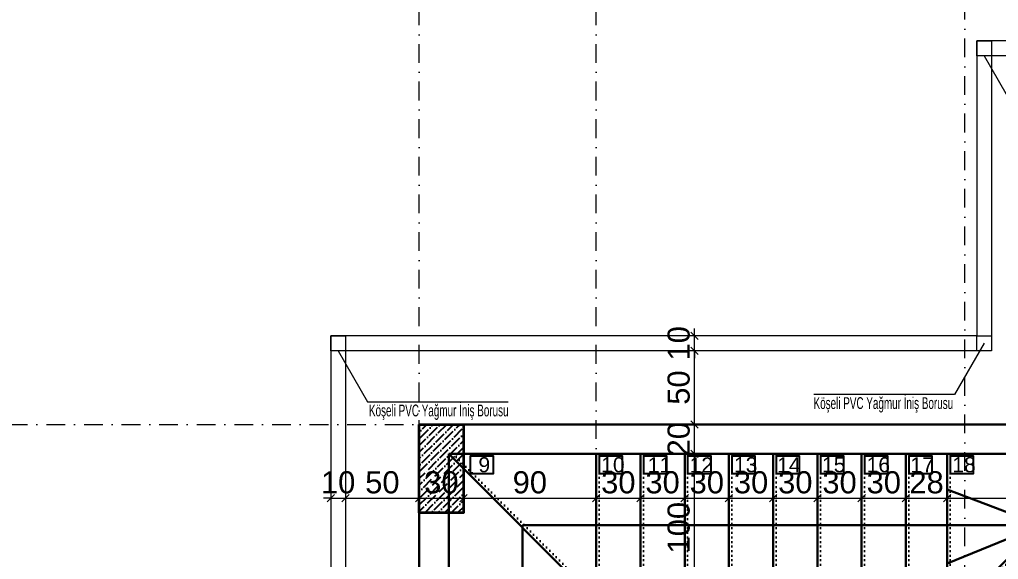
# Model space of a CAD drawing. Header units: millimetres. Extents: x 708 to 46452, y -4963 to 3960.
# Drawn here: x 17216 to 17880, y 3127 to 3493 of the extents above; entities that cross this region are included whole.
import ezdxf

# ---------------------------------------------------------------- set-up
doc = ezdxf.new("R2010")
doc.units = ezdxf.units.MM
for name, pattern in [('ACAD_ISO07W100', [3, 0, -3]), ('DASHDOT', [25.4, 12.7, -6.35, 0, -6.35]), ('DUZ', [0])]:
    doc.linetypes.add(name, pattern=pattern)
for name, color, linetype, lineweight in [('00_DUVAR', 22, 'Continuous', 30), ('00_IC_OLCU', 139, 'Continuous', 20), ('00_KOLON', 2, 'Continuous', 35), ('20', 1, 'Continuous', 0), ('aks ve noktalılar', 129, 'DASHDOT', 13), ('merdiven', 255, 'Continuous', 30), ('TEFRİŞ', 8, 'Continuous', 9), ('ölçü yatay', 150, 'DUZ', 18)]:
    doc.layers.add(name, color=color, linetype=linetype, lineweight=lineweight)
doc.layers.add('DUVARTARAMA', color=7, linetype='Continuous')
doc.layers.add('PENCERE', color=3, linetype='Continuous')
doc.styles.add('mimari altlik$0$194_PTB_WET_B1$0$Standard', font='arial.ttf')
doc.styles.add('S1', font='arial.ttf', dxfattribs={"width": 0.65, "height": 11})
doc.styles.get("Standard").update_dxf_attribs({"font": 'arial.ttf'})
doc.dimstyles.new('ALP_OLCU', dxfattribs={"dimscale": 0, "dimtxt": 15, "dimasz": 5, "dimexe": 0.18, "dimexo": 0.06, "dimgap": 3, "dimtad": 1, "dimdec": 0, "dimrnd": 0.1, "dimzin": 9, "dimdsep": 46, "dimtxsty": 'Standard', "dimblk": 'OBLIQUE', "dimcen": 0, "dimse1": 1, "dimse2": 1, "dimclrd": 256, "dimclre": 256, "dimclrt": 53, "dimadec": 0, "dimazin": 0, "dimtfac": 1, "dimtdec": 0, "dimtix": 1, "dimtmove": 1, "dimatfit": 3, "dimldrblk": 'ARCHTICK', "dimfxl": 0.18, "dimtolj": 1, "dimlwd": -1, "dimarcsym": 0})

# ---------------------------------------------------------------- blocks, each defined once
blk = doc.blocks.new('KOLON')
at = {"layer": 'DUVARTARAMA'}
h = blk.add_hatch(dxfattribs=at)
h.set_pattern_fill('ANSI36', color=8)
h.paths.add_polyline_path([(549.39, 3102.43), (579.39, 3102.43), (579.39, 3042.43), (549.39, 3042.43)])
at = {"layer": '00_KOLON'}
blk.add_lwpolyline([(549.39, 3102.43), (579.39, 3102.43), (579.39, 3042.43), (549.39, 3042.43), (549.39, 3102.43)], dxfattribs=at)
blk = doc.blocks.new('TRHHT')
for points in [[(5310.02, -1796.23), (5325.88, -1796.23), (5325.88, -1784.38), (5310.02, -1784.38)], [(5397.49, -1796.23), (5413.35, -1796.23), (5413.35, -1784.38), (5397.49, -1784.38)], [(5427.49, -1796.23), (5443.35, -1796.23), (5443.35, -1784.38), (5427.49, -1784.38)], [(5457.49, -1796.23), (5473.35, -1796.23), (5473.35, -1784.38), (5457.49, -1784.38)], [(5487.49, -1796.23), (5503.35, -1796.23), (5503.35, -1784.38), (5487.49, -1784.38)], [(5517.49, -1796.23), (5533.35, -1796.23), (5533.35, -1784.38), (5517.49, -1784.38)], [(5547.49, -1796.23), (5563.35, -1796.23), (5563.35, -1784.38), (5547.49, -1784.38)], [(5577.49, -1796.23), (5593.35, -1796.23), (5593.35, -1784.38), (5577.49, -1784.38)], [(5607.49, -1796.23), (5623.35, -1796.23), (5623.35, -1784.38), (5607.49, -1784.38)], [(5635.49, -1796.23), (5651.35, -1796.23), (5651.35, -1784.38), (5635.49, -1784.38)], [(5729.24, -1814.72), (5745.1, -1814.72), (5745.1, -1802.88), (5729.24, -1802.88)], [(5297.76, -1895.35), (5313.62, -1895.35), (5313.62, -1883.51), (5297.76, -1883.51)], [(5297.76, -1925.35), (5313.62, -1925.35), (5313.62, -1913.51), (5297.76, -1913.51)], [(5297.76, -1955.35), (5313.62, -1955.35), (5313.62, -1943.51), (5297.76, -1943.51)], [(5297.76, -1985.35), (5313.62, -1985.35), (5313.62, -1973.51), (5297.76, -1973.51)], [(5297.76, -2015.35), (5313.62, -2015.35), (5313.62, -2003.51), (5297.76, -2003.51)], [(5297.76, -2045.35), (5313.62, -2045.35), (5313.62, -2033.51), (5297.76, -2033.51)], [(5297.76, -2075.35), (5313.62, -2075.35), (5313.62, -2063.51), (5297.76, -2063.51)], [(5297.76, -2105.35), (5313.62, -2105.35), (5313.62, -2093.51), (5297.76, -2093.51)]]:
    blk.add_lwpolyline(points, close=True)
at = {"layer": 'merdiven'}
for p, q in [((5697.17, -1831.28), (5345.49, -1831.28)), ((5345.49, -1831.28), (5345.49, -2107.96)), ((5295.49, -1897.96), (5395.49, -1897.96)), ((5295.49, -1927.96), (5395.49, -1927.96)), ((5295.49, -1957.96), (5395.49, -1957.96)), ((5295.49, -1987.96), (5395.49, -1987.96)), ((5295.49, -2017.96), (5395.49, -2017.96)), ((5295.49, -2047.96), (5395.49, -2047.96)), ((5295.49, -2077.96), (5395.49, -2077.96)), ((5295.49, -2107.96), (5395.49, -2107.96))]:
    blk.add_line(p, q, dxfattribs=at)
at = {"layer": 'merdiven', "linetype": 'ACAD_ISO07W100'}
for p, q in [((5295.49, -1895.96), (5395.49, -1895.96)), ((5295.49, -1925.96), (5395.49, -1925.96)), ((5295.49, -1955.96), (5395.49, -1955.96)), ((5295.49, -1985.96), (5395.49, -1985.96)), ((5295.49, -2015.96), (5395.49, -2015.96)), ((5295.49, -2045.96), (5395.49, -2045.96)), ((5295.49, -2075.96), (5395.49, -2075.96)), ((5295.49, -2105.96), (5395.49, -2105.96))]:
    blk.add_line(p, q, dxfattribs=at)
at = {"layer": 'merdiven'}
for points in [[(5395.49, -1882.96), (5295.49, -1782.96)], [(5395.49, -1882.96), (5395.49, -1782.96)], [(5425.49, -1882.96), (5425.49, -1782.96)], [(5455.49, -1882.96), (5455.49, -1782.96)], [(5485.49, -1882.96), (5485.49, -1782.96)], [(5515.49, -1882.96), (5515.49, -1782.96)], [(5545.49, -1882.96), (5545.49, -1782.96)], [(5575.49, -1882.96), (5575.49, -1782.96)], [(5605.49, -1882.96), (5605.49, -1782.96)], [(5633.49, -1882.96), (5633.49, -1782.96)], [(5645.49, -1882.96), (5745.49, -1782.96)], [(5697.17, -1831.28), (5633.49, -1807.12)], [(5697.17, -1831.28), (5633.49, -1857.12)]]:
    blk.add_lwpolyline(points, dxfattribs=at)
at = {"layer": 'merdiven', "linetype": 'ACAD_ISO07W100'}
for points in [[(5396.9, -1881.54), (5296.9, -1781.54)], [(5397.49, -1882.96), (5397.49, -1782.96)], [(5427.49, -1882.96), (5427.49, -1782.96)], [(5457.49, -1882.96), (5457.49, -1782.96)], [(5487.49, -1882.96), (5487.49, -1782.96)], [(5517.49, -1882.96), (5517.49, -1782.96)], [(5547.49, -1882.96), (5547.49, -1782.96)], [(5577.49, -1882.96), (5577.49, -1782.96)], [(5607.49, -1882.96), (5607.49, -1782.96)], [(5635.49, -1882.96), (5635.49, -1782.96)], [(5646.9, -1884.37), (5746.9, -1784.37)]]:
    blk.add_lwpolyline(points, dxfattribs=at)
at = {"layer": 'merdiven'}
blk.add_circle((5345.49, -2107.96), 12.59, dxfattribs=at)
at = {"layer": 'merdiven', "color": 7, "lineweight": 35, "attachment_point": 7, "style": 'mimari altlik$0$194_PTB_WET_B1$0$Standard'}
for s, insert, char_height in [('9', (5315.62, -1795.53), 10.25), ('10', (5398.87, -1795.53), 10.253), ('\\pt184.55744;11', (5430.48, -1795.53), 10.2532), ('\\pt184.55744;12', (5458.81, -1795.53), 10.2532), ('13', (5488.91, -1795.53), 10.253), ('14', (5518.21, -1795.53), 10.253), ('15', (5548.61, -1795.53), 10.253), ('16', (5578.85, -1795.53), 10.253), ('17', (5608.55, -1795.53), 10.253), ('18', (5636.94, -1795.53), 10.253), ('\\pt184.55744;19', (5731.09, -1814.03), 10.2532), ('8', (5303.36, -1894.65), 10.25), ('7', (5303.36, -1924.65), 10.25), ('6', (5303.36, -1954.65), 10.25), ('5', (5303.36, -1984.65), 10.25), ('4', (5303.36, -2014.65), 10.25), ('3', (5303.36, -2044.65), 10.25), ('2', (5303.36, -2074.65), 10.25), ('1', (5303.36, -2104.65), 10.25)]:
    blk.add_mtext_dynamic_manual_height_columns(s, width=190.3601, gutter_width=51.27, heights=[0], dxfattribs=dict(at, insert=insert, char_height=char_height))
blk = doc.blocks.new('_Oblique')
at = {"color": 0, "linetype": 'ByBlock', "lineweight": -2}
blk.add_line((-0.5, -0.5), (0.5, 0.5), dxfattribs=at)
blk = doc.blocks.new('*D987')
at = {"layer": '00_IC_OLCU', "transparency": 16777216}
blk.add_line((17997.36, 3642.96), (17865.36, 3642.96), dxfattribs=at)
at = {"layer": 'Defpoints', "color": 0, "transparency": 16777216}
for p in [(17865.36, 3642.96), (17865.36, 3478.46), (17997.36, 3268.46)]:
    blk.add_point(p, dxfattribs=at)
at = {"layer": '00_IC_OLCU', "transparency": 16777216, "xscale": 5, "yscale": 5, "zscale": 5, "rotation": 180}
blk.add_blockref('_Oblique', (17865.36, 3642.96), dxfattribs=at)
at = {"layer": '00_IC_OLCU', "transparency": 16777216, "xscale": 5, "yscale": 5, "zscale": 5}
blk.add_blockref('_Oblique', (17997.36, 3642.96), dxfattribs=at)
at = {"layer": '00_IC_OLCU', "color": 53, "transparency": 16777216, "insert": (17931.36, 3653.62), "char_height": 15, "attachment_point": 5}
blk.add_mtext('\\A1;132', dxfattribs=at)
blk = doc.blocks.new('_ArchTick')
at = {"color": 0, "linetype": 'ByBlock', "const_width": 0.15}
blk.add_lwpolyline([(-0.5, -0.5), (0.5, 0.5)], dxfattribs=at)
blk = doc.blocks.new('*D988')
at = {"layer": '00_IC_OLCU', "transparency": 16777216}
blk.add_line((17865.36, 3642.96), (17487.36, 3642.96), dxfattribs=at)
at = {"layer": 'Defpoints', "color": 0, "transparency": 16777216}
for p in [(17487.36, 3642.96), (17865.36, 3478.46), (17487.36, 3218.46)]:
    blk.add_point(p, dxfattribs=at)
at = {"layer": '00_IC_OLCU', "transparency": 16777216, "xscale": 5, "yscale": 5, "zscale": 5, "rotation": 180}
blk.add_blockref('_Oblique', (17487.36, 3642.96), dxfattribs=at)
at = {"layer": '00_IC_OLCU', "transparency": 16777216, "xscale": 5, "yscale": 5, "zscale": 5}
blk.add_blockref('_Oblique', (17865.36, 3642.96), dxfattribs=at)
at = {"layer": '00_IC_OLCU', "color": 53, "transparency": 16777216, "insert": (17676.36, 3653.62), "char_height": 15, "attachment_point": 5}
blk.add_mtext('\\A1;378', dxfattribs=at)
blk = doc.blocks.new('*D989')
at = {"layer": '00_IC_OLCU', "transparency": 16777216}
blk.add_line((17487.36, 3642.96), (17427.36, 3642.96), dxfattribs=at)
at = {"layer": 'Defpoints', "color": 0, "transparency": 16777216}
for p in [(17427.36, 3642.96), (17427.36, 3278.46), (17487.36, 3218.46)]:
    blk.add_point(p, dxfattribs=at)
at = {"layer": '00_IC_OLCU', "transparency": 16777216, "xscale": 5, "yscale": 5, "zscale": 5, "rotation": 180}
blk.add_blockref('_Oblique', (17427.36, 3642.96), dxfattribs=at)
at = {"layer": '00_IC_OLCU', "transparency": 16777216, "xscale": 5, "yscale": 5, "zscale": 5}
blk.add_blockref('_Oblique', (17487.36, 3642.96), dxfattribs=at)
at = {"layer": '00_IC_OLCU', "color": 53, "transparency": 16777216, "insert": (17457.36, 3653.62), "char_height": 15, "attachment_point": 5}
blk.add_mtext('\\A1;60', dxfattribs=at)
blk = doc.blocks.new('*D990')
at = {"layer": '00_IC_OLCU', "transparency": 16777216}
blk.add_line((17427.36, 3642.96), (17357.36, 3642.96), dxfattribs=at)
at = {"layer": 'Defpoints', "color": 0, "transparency": 16777216}
for p in [(17357.36, 3642.96), (17427.36, 3278.46), (17357.36, 2523.27)]:
    blk.add_point(p, dxfattribs=at)
at = {"layer": '00_IC_OLCU', "transparency": 16777216, "xscale": 5, "yscale": 5, "zscale": 5, "rotation": 180}
blk.add_blockref('_Oblique', (17357.36, 3642.96), dxfattribs=at)
at = {"layer": '00_IC_OLCU', "transparency": 16777216, "xscale": 5, "yscale": 5, "zscale": 5}
blk.add_blockref('_Oblique', (17427.36, 3642.96), dxfattribs=at)
at = {"layer": '00_IC_OLCU', "color": 53, "transparency": 16777216, "insert": (17392.36, 3653.62), "char_height": 15, "attachment_point": 5}
blk.add_mtext('\\A1;70', dxfattribs=at)
blk = doc.blocks.new('*D993')
at = {"layer": '00_IC_OLCU', "transparency": 16777216}
blk.add_line((17942.36, 3619.84), (17875.36, 3619.84), dxfattribs=at)
at = {"layer": 'Defpoints', "color": 0, "transparency": 16777216}
for p in [(17875.36, 3619.84), (17875.36, 3218.46), (17942.36, 3218.46)]:
    blk.add_point(p, dxfattribs=at)
at = {"layer": '00_IC_OLCU', "transparency": 16777216, "xscale": 5, "yscale": 5, "zscale": 5, "rotation": 180}
blk.add_blockref('_Oblique', (17875.36, 3619.84), dxfattribs=at)
at = {"layer": '00_IC_OLCU', "transparency": 16777216, "xscale": 5, "yscale": 5, "zscale": 5}
blk.add_blockref('_Oblique', (17942.36, 3619.84), dxfattribs=at)
at = {"layer": '00_IC_OLCU', "color": 53, "transparency": 16777216, "insert": (17908.86, 3630.5), "char_height": 15, "attachment_point": 5}
blk.add_mtext('\\A1;67', dxfattribs=at)
blk = doc.blocks.new('*D994')
at = {"layer": '00_IC_OLCU', "transparency": 16777216}
blk.add_line((17875.36, 3619.84), (17227.36, 3619.84), dxfattribs=at)
at = {"layer": 'Defpoints', "color": 0, "transparency": 16777216}
for p in [(17227.36, 3619.84), (17875.36, 3218.46), (17227.36, 2733.27)]:
    blk.add_point(p, dxfattribs=at)
at = {"layer": '00_IC_OLCU', "transparency": 16777216, "xscale": 5, "yscale": 5, "zscale": 5, "rotation": 180}
blk.add_blockref('_Oblique', (17227.36, 3619.84), dxfattribs=at)
at = {"layer": '00_IC_OLCU', "transparency": 16777216, "xscale": 5, "yscale": 5, "zscale": 5}
blk.add_blockref('_Oblique', (17875.36, 3619.84), dxfattribs=at)
at = {"layer": '00_IC_OLCU', "color": 53, "transparency": 16777216, "insert": (17551.36, 3630.5), "char_height": 15, "attachment_point": 5}
blk.add_mtext('\\A1;648', dxfattribs=at)
blk = doc.blocks.new('*D1031')
at = {"layer": '00_IC_OLCU', "transparency": 16777216}
blk.add_line((16978.63, 1953.46), (16978.63, 3478.46), dxfattribs=at)
at = {"layer": 'Defpoints', "color": 0, "transparency": 16777216}
for p in [(16978.63, 3478.46), (17865.36, 3478.46), (17227.36, 1953.46)]:
    blk.add_point(p, dxfattribs=at)
at = {"layer": '00_IC_OLCU', "transparency": 16777216, "xscale": 5, "yscale": 5, "zscale": 5}
for p, rotation in [((16978.63, 3478.46), 90), ((16978.63, 1953.46), 270)]:
    blk.add_blockref('_Oblique', p, dxfattribs=dict(at, rotation=rotation))
at = {"layer": '00_IC_OLCU', "color": 53, "transparency": 16777216, "insert": (16967.97, 2715.96), "char_height": 15, "attachment_point": 5, "rotation": 90}
blk.add_mtext('\\A1;1525', dxfattribs=at)
blk = doc.blocks.new('*D1037')
at = {"layer": '00_IC_OLCU', "transparency": 16777216}
blk.add_line((17010.7, 3218.46), (17010.7, 3478.46), dxfattribs=at)
at = {"layer": 'Defpoints', "color": 0, "transparency": 16777216}
for p in [(17010.7, 3478.46), (17865.36, 3478.46), (17010.7, 3218.46)]:
    blk.add_point(p, dxfattribs=at)
at = {"layer": '00_IC_OLCU', "transparency": 16777216, "xscale": 5, "yscale": 5, "zscale": 5}
for p, rotation in [((17010.7, 3478.46), 90), ((17010.7, 3218.46), 270)]:
    blk.add_blockref('_Oblique', p, dxfattribs=dict(at, rotation=rotation))
at = {"layer": '00_IC_OLCU', "color": 53, "transparency": 16777216, "insert": (17000.04, 3348.46), "char_height": 15, "attachment_point": 5, "rotation": 90}
blk.add_mtext('\\A1;260', dxfattribs=at)
blk = doc.blocks.new('*D1041')
at = {"layer": '00_IC_OLCU', "transparency": 16777216}
blk.add_line((17034.44, 2733.27), (17034.44, 3278.46), dxfattribs=at)
at = {"layer": 'Defpoints', "color": 0, "transparency": 16777216}
for p in [(17034.44, 3278.46), (17427.36, 3278.46), (17227.36, 2733.27)]:
    blk.add_point(p, dxfattribs=at)
at = {"layer": '00_IC_OLCU', "transparency": 16777216, "xscale": 5, "yscale": 5, "zscale": 5}
for p, rotation in [((17034.44, 3278.46), 90), ((17034.44, 2733.27), 270)]:
    blk.add_blockref('_Oblique', p, dxfattribs=dict(at, rotation=rotation))
at = {"layer": '00_IC_OLCU', "color": 53, "transparency": 16777216, "insert": (17023.82, 3005.86), "char_height": 15, "attachment_point": 5, "rotation": 90}
blk.add_mtext('\\A1;545', dxfattribs=at)
blk = doc.blocks.new('*D1042')
at = {"layer": '00_IC_OLCU', "transparency": 16777216}
blk.add_line((17034.44, 3278.46), (17034.44, 3478.46), dxfattribs=at)
at = {"layer": 'Defpoints', "color": 0, "transparency": 16777216}
for p in [(17034.44, 3478.46), (17865.36, 3478.46), (17427.36, 3278.46)]:
    blk.add_point(p, dxfattribs=at)
at = {"layer": '00_IC_OLCU', "transparency": 16777216, "xscale": 5, "yscale": 5, "zscale": 5}
for p, rotation in [((17034.44, 3478.46), 90), ((17034.44, 3278.46), 270)]:
    blk.add_blockref('_Oblique', p, dxfattribs=dict(at, rotation=rotation))
at = {"layer": '00_IC_OLCU', "color": 53, "transparency": 16777216, "insert": (17023.79, 3378.46), "char_height": 15, "attachment_point": 5, "rotation": 90}
blk.add_mtext('\\A1;200', dxfattribs=at)
blk = doc.blocks.new('*D1045')
at = {"layer": '00_IC_OLCU', "transparency": 16777216}
blk.add_line((17061.37, 3023.46), (17061.37, 3478.46), dxfattribs=at)
at = {"layer": 'Defpoints', "color": 0, "transparency": 16777216}
for p in [(17061.37, 3478.46), (17865.36, 3478.46), (17497.36, 3023.46)]:
    blk.add_point(p, dxfattribs=at)
at = {"layer": '00_IC_OLCU', "transparency": 16777216, "xscale": 5, "yscale": 5, "zscale": 5}
for p, rotation in [((17061.37, 3478.46), 90), ((17061.37, 3023.46), 270)]:
    blk.add_blockref('_Oblique', p, dxfattribs=dict(at, rotation=rotation))
at = {"layer": '00_IC_OLCU', "color": 53, "transparency": 16777216, "insert": (17050.74, 3250.96), "char_height": 15, "attachment_point": 5, "rotation": 90}
blk.add_mtext('\\A1;455', dxfattribs=at)
blk = doc.blocks.new('*D1084')
at = {"layer": '00_IC_OLCU', "transparency": 16777216}
blk.add_line((17673.99, 3098.46), (17673.99, 3198.46), dxfattribs=at)
at = {"layer": 'Defpoints', "color": 0, "transparency": 16777216}
for p in [(17667.36, 3198.46), (17673.99, 3198.46), (17857.36, 3098.46)]:
    blk.add_point(p, dxfattribs=at)
at = {"layer": '00_IC_OLCU', "transparency": 16777216, "xscale": 5, "yscale": 5, "zscale": 5}
for p, rotation in [((17673.99, 3198.46), 90), ((17673.99, 3098.46), 270)]:
    blk.add_blockref('_Oblique', p, dxfattribs=dict(at, rotation=rotation))
at = {"layer": '00_IC_OLCU', "color": 53, "transparency": 16777216, "insert": (17663.33, 3148.46), "char_height": 15, "attachment_point": 5, "rotation": 90}
blk.add_mtext('\\A1;100', dxfattribs=at)
blk = doc.blocks.new('*D1085')
at = {"layer": '00_IC_OLCU', "transparency": 16777216}
for p, q in [((17673.99, 3218.46), (17673.99, 3223.46)), ((17673.99, 3198.46), (17673.99, 3218.46)), ((17673.99, 3198.46), (17673.99, 3193.46))]:
    blk.add_line(p, q, dxfattribs=at)
at = {"layer": 'Defpoints', "color": 0, "transparency": 16777216}
for p in [(17673.99, 3218.46), (17681.36, 3218.46), (17667.36, 3198.46)]:
    blk.add_point(p, dxfattribs=at)
at = {"layer": '00_IC_OLCU', "transparency": 16777216, "xscale": 5, "yscale": 5, "zscale": 5}
for p, rotation in [((17673.99, 3218.46), 270), ((17673.99, 3198.46), 90)]:
    blk.add_blockref('_Oblique', p, dxfattribs=dict(at, rotation=rotation))
at = {"layer": '00_IC_OLCU', "color": 53, "transparency": 16777216, "insert": (17663.33, 3208.46), "char_height": 15, "attachment_point": 5, "rotation": 90}
blk.add_mtext('\\A1;20', dxfattribs=at)
blk = doc.blocks.new('*D1086')
at = {"layer": '00_IC_OLCU', "transparency": 16777216}
blk.add_line((17673.99, 3218.46), (17673.99, 3268.46), dxfattribs=at)
at = {"layer": 'Defpoints', "color": 0, "transparency": 16777216}
for p in [(17656.36, 3268.46), (17673.99, 3268.46), (17681.36, 3218.46)]:
    blk.add_point(p, dxfattribs=at)
at = {"layer": '00_IC_OLCU', "transparency": 16777216, "xscale": 5, "yscale": 5, "zscale": 5}
for p, rotation in [((17673.99, 3268.46), 90), ((17673.99, 3218.46), 270)]:
    blk.add_blockref('_Oblique', p, dxfattribs=dict(at, rotation=rotation))
at = {"layer": '00_IC_OLCU', "color": 53, "transparency": 16777216, "insert": (17663.33, 3243.46), "char_height": 15, "attachment_point": 5, "rotation": 90}
blk.add_mtext('\\A1;50', dxfattribs=at)
blk = doc.blocks.new('*D1087')
at = {"layer": '00_IC_OLCU', "transparency": 16777216}
for p, q in [((17673.99, 3278.46), (17673.99, 3283.46)), ((17673.99, 3268.46), (17673.99, 3278.46)), ((17673.99, 3268.46), (17673.99, 3263.46))]:
    blk.add_line(p, q, dxfattribs=at)
at = {"layer": 'Defpoints', "color": 0, "transparency": 16777216}
for p in [(17646.36, 3278.46), (17673.99, 3278.46), (17656.36, 3268.46)]:
    blk.add_point(p, dxfattribs=at)
at = {"layer": '00_IC_OLCU', "transparency": 16777216, "xscale": 5, "yscale": 5, "zscale": 5}
for p, rotation in [((17673.99, 3278.46), 270), ((17673.99, 3268.46), 90)]:
    blk.add_blockref('_Oblique', p, dxfattribs=dict(at, rotation=rotation))
at = {"layer": '00_IC_OLCU', "color": 53, "transparency": 16777216, "insert": (17663.33, 3273.46), "char_height": 15, "attachment_point": 5, "rotation": 90}
blk.add_mtext('\\A1;10', dxfattribs=at)
blk = doc.blocks.new('*D1128')
at = {"layer": '00_IC_OLCU', "transparency": 16777216}
for p, q in [((17427.36, 3168.47), (17422.36, 3168.47)), ((17427.36, 3168.47), (17437.36, 3168.47)), ((17437.36, 3168.47), (17442.36, 3168.47))]:
    blk.add_line(p, q, dxfattribs=at)
at = {"layer": 'Defpoints', "color": 0, "transparency": 16777216}
for p in [(17427.36, 3278.46), (17437.36, 3273.46), (17437.36, 3168.47)]:
    blk.add_point(p, dxfattribs=at)
at = {"layer": '00_IC_OLCU', "transparency": 16777216, "xscale": 5, "yscale": 5, "zscale": 5}
blk.add_blockref('_Oblique', (17427.36, 3168.47), dxfattribs=at)
at = {"layer": '00_IC_OLCU', "transparency": 16777216, "xscale": 5, "yscale": 5, "zscale": 5, "rotation": 180}
blk.add_blockref('_Oblique', (17437.36, 3168.47), dxfattribs=at)
at = {"layer": '00_IC_OLCU', "color": 53, "transparency": 16777216, "insert": (17432.36, 3179.13), "char_height": 15, "attachment_point": 5}
blk.add_mtext('\\A1;10', dxfattribs=at)
blk = doc.blocks.new('*D1129')
at = {"layer": '00_IC_OLCU', "transparency": 16777216}
blk.add_line((17437.36, 3168.47), (17487.36, 3168.47), dxfattribs=at)
at = {"layer": 'Defpoints', "color": 0, "transparency": 16777216}
for p in [(17437.36, 3273.46), (17487.36, 3168.47), (17487.36, 3168.47)]:
    blk.add_point(p, dxfattribs=at)
at = {"layer": '00_IC_OLCU', "transparency": 16777216, "xscale": 5, "yscale": 5, "zscale": 5, "rotation": 180}
blk.add_blockref('_Oblique', (17437.36, 3168.47), dxfattribs=at)
at = {"layer": '00_IC_OLCU', "transparency": 16777216, "xscale": 5, "yscale": 5, "zscale": 5}
blk.add_blockref('_Oblique', (17487.36, 3168.47), dxfattribs=at)
at = {"layer": '00_IC_OLCU', "color": 53, "transparency": 16777216, "insert": (17462.36, 3179.13), "char_height": 15, "attachment_point": 5}
blk.add_mtext('\\A1;50', dxfattribs=at)
blk = doc.blocks.new('*D1130')
at = {"layer": '00_IC_OLCU', "transparency": 16777216}
blk.add_line((17487.36, 3168.47), (17517.36, 3168.47), dxfattribs=at)
at = {"layer": 'Defpoints', "color": 0, "transparency": 16777216}
for p in [(17487.36, 3168.47), (17517.36, 3168.47), (17517.36, 3168.47)]:
    blk.add_point(p, dxfattribs=at)
at = {"layer": '00_IC_OLCU', "transparency": 16777216, "xscale": 5, "yscale": 5, "zscale": 5, "rotation": 180}
blk.add_blockref('_Oblique', (17487.36, 3168.47), dxfattribs=at)
at = {"layer": '00_IC_OLCU', "transparency": 16777216, "xscale": 5, "yscale": 5, "zscale": 5}
blk.add_blockref('_Oblique', (17517.36, 3168.47), dxfattribs=at)
at = {"layer": '00_IC_OLCU', "color": 53, "transparency": 16777216, "insert": (17502.36, 3179.13), "char_height": 15, "attachment_point": 5}
blk.add_mtext('\\A1;30', dxfattribs=at)
blk = doc.blocks.new('*D1131')
at = {"layer": '00_IC_OLCU', "transparency": 16777216}
blk.add_line((17517.36, 3168.47), (17607.36, 3168.47), dxfattribs=at)
at = {"layer": 'Defpoints', "color": 0, "transparency": 16777216}
for p in [(17517.36, 3168.47), (17607.36, 3168.47), (17607.36, 3168.47)]:
    blk.add_point(p, dxfattribs=at)
at = {"layer": '00_IC_OLCU', "transparency": 16777216, "xscale": 5, "yscale": 5, "zscale": 5, "rotation": 180}
blk.add_blockref('_Oblique', (17517.36, 3168.47), dxfattribs=at)
at = {"layer": '00_IC_OLCU', "transparency": 16777216, "xscale": 5, "yscale": 5, "zscale": 5}
blk.add_blockref('_Oblique', (17607.36, 3168.47), dxfattribs=at)
at = {"layer": '00_IC_OLCU', "color": 53, "transparency": 16777216, "insert": (17562.36, 3179.13), "char_height": 15, "attachment_point": 5}
blk.add_mtext('\\A1;90', dxfattribs=at)
blk = doc.blocks.new('*D1132')
at = {"layer": '00_IC_OLCU', "transparency": 16777216}
blk.add_line((17607.36, 3168.47), (17637.36, 3168.47), dxfattribs=at)
at = {"layer": 'Defpoints', "color": 0, "transparency": 16777216}
for p in [(17607.36, 3168.47), (17637.36, 3168.47), (17637.36, 3168.47)]:
    blk.add_point(p, dxfattribs=at)
at = {"layer": '00_IC_OLCU', "transparency": 16777216, "xscale": 5, "yscale": 5, "zscale": 5, "rotation": 180}
blk.add_blockref('_Oblique', (17607.36, 3168.47), dxfattribs=at)
at = {"layer": '00_IC_OLCU', "transparency": 16777216, "xscale": 5, "yscale": 5, "zscale": 5}
blk.add_blockref('_Oblique', (17637.36, 3168.47), dxfattribs=at)
at = {"layer": '00_IC_OLCU', "color": 53, "transparency": 16777216, "insert": (17622.36, 3179.13), "char_height": 15, "attachment_point": 5}
blk.add_mtext('\\A1;30', dxfattribs=at)
blk = doc.blocks.new('*D1133')
at = {"layer": '00_IC_OLCU', "transparency": 16777216}
blk.add_line((17637.36, 3168.47), (17667.36, 3168.47), dxfattribs=at)
at = {"layer": 'Defpoints', "color": 0, "transparency": 16777216}
for p in [(17637.36, 3168.47), (17667.36, 3168.47), (17667.36, 3168.47)]:
    blk.add_point(p, dxfattribs=at)
at = {"layer": '00_IC_OLCU', "transparency": 16777216, "xscale": 5, "yscale": 5, "zscale": 5, "rotation": 180}
blk.add_blockref('_Oblique', (17637.36, 3168.47), dxfattribs=at)
at = {"layer": '00_IC_OLCU', "transparency": 16777216, "xscale": 5, "yscale": 5, "zscale": 5}
blk.add_blockref('_Oblique', (17667.36, 3168.47), dxfattribs=at)
at = {"layer": '00_IC_OLCU', "color": 53, "transparency": 16777216, "insert": (17652.36, 3179.13), "char_height": 15, "attachment_point": 5}
blk.add_mtext('\\A1;30', dxfattribs=at)
blk = doc.blocks.new('*D1134')
at = {"layer": '00_IC_OLCU', "transparency": 16777216}
blk.add_line((17667.36, 3168.47), (17697.36, 3168.47), dxfattribs=at)
at = {"layer": 'Defpoints', "color": 0, "transparency": 16777216}
for p in [(17667.36, 3168.47), (17697.36, 3168.47), (17697.36, 3168.47)]:
    blk.add_point(p, dxfattribs=at)
at = {"layer": '00_IC_OLCU', "transparency": 16777216, "xscale": 5, "yscale": 5, "zscale": 5, "rotation": 180}
blk.add_blockref('_Oblique', (17667.36, 3168.47), dxfattribs=at)
at = {"layer": '00_IC_OLCU', "transparency": 16777216, "xscale": 5, "yscale": 5, "zscale": 5}
blk.add_blockref('_Oblique', (17697.36, 3168.47), dxfattribs=at)
at = {"layer": '00_IC_OLCU', "color": 53, "transparency": 16777216, "insert": (17682.36, 3179.13), "char_height": 15, "attachment_point": 5}
blk.add_mtext('\\A1;30', dxfattribs=at)
blk = doc.blocks.new('*D1135')
at = {"layer": '00_IC_OLCU', "transparency": 16777216}
blk.add_line((17697.36, 3168.47), (17727.36, 3168.47), dxfattribs=at)
at = {"layer": 'Defpoints', "color": 0, "transparency": 16777216}
for p in [(17697.36, 3168.47), (17727.36, 3168.47), (17727.36, 3168.47)]:
    blk.add_point(p, dxfattribs=at)
at = {"layer": '00_IC_OLCU', "transparency": 16777216, "xscale": 5, "yscale": 5, "zscale": 5, "rotation": 180}
blk.add_blockref('_Oblique', (17697.36, 3168.47), dxfattribs=at)
at = {"layer": '00_IC_OLCU', "transparency": 16777216, "xscale": 5, "yscale": 5, "zscale": 5}
blk.add_blockref('_Oblique', (17727.36, 3168.47), dxfattribs=at)
at = {"layer": '00_IC_OLCU', "color": 53, "transparency": 16777216, "insert": (17712.36, 3179.13), "char_height": 15, "attachment_point": 5}
blk.add_mtext('\\A1;30', dxfattribs=at)
blk = doc.blocks.new('*D1136')
at = {"layer": '00_IC_OLCU', "transparency": 16777216}
blk.add_line((17727.36, 3168.47), (17757.36, 3168.47), dxfattribs=at)
at = {"layer": 'Defpoints', "color": 0, "transparency": 16777216}
for p in [(17727.36, 3168.47), (17757.36, 3168.47), (17757.36, 3148.46)]:
    blk.add_point(p, dxfattribs=at)
at = {"layer": '00_IC_OLCU', "transparency": 16777216, "xscale": 5, "yscale": 5, "zscale": 5, "rotation": 180}
blk.add_blockref('_Oblique', (17727.36, 3168.47), dxfattribs=at)
at = {"layer": '00_IC_OLCU', "transparency": 16777216, "xscale": 5, "yscale": 5, "zscale": 5}
blk.add_blockref('_Oblique', (17757.36, 3168.47), dxfattribs=at)
at = {"layer": '00_IC_OLCU', "color": 53, "transparency": 16777216, "insert": (17742.36, 3179.13), "char_height": 15, "attachment_point": 5}
blk.add_mtext('\\A1;30', dxfattribs=at)
blk = doc.blocks.new('*D1137')
at = {"layer": '00_IC_OLCU', "transparency": 16777216}
blk.add_line((17757.36, 3168.47), (17787.36, 3168.47), dxfattribs=at)
at = {"layer": 'Defpoints', "color": 0, "transparency": 16777216}
for p in [(17787.36, 3168.47), (17757.36, 3148.46), (17787.36, 3148.46)]:
    blk.add_point(p, dxfattribs=at)
at = {"layer": '00_IC_OLCU', "transparency": 16777216, "xscale": 5, "yscale": 5, "zscale": 5, "rotation": 180}
blk.add_blockref('_Oblique', (17757.36, 3168.47), dxfattribs=at)
at = {"layer": '00_IC_OLCU', "transparency": 16777216, "xscale": 5, "yscale": 5, "zscale": 5}
blk.add_blockref('_Oblique', (17787.36, 3168.47), dxfattribs=at)
at = {"layer": '00_IC_OLCU', "color": 53, "transparency": 16777216, "insert": (17772.36, 3179.13), "char_height": 15, "attachment_point": 5}
blk.add_mtext('\\A1;30', dxfattribs=at)
blk = doc.blocks.new('*D1138')
at = {"layer": '00_IC_OLCU', "transparency": 16777216}
blk.add_line((17787.36, 3168.47), (17817.36, 3168.47), dxfattribs=at)
at = {"layer": 'Defpoints', "color": 0, "transparency": 16777216}
for p in [(17817.36, 3168.47), (17787.36, 3148.46), (17817.36, 3150.14)]:
    blk.add_point(p, dxfattribs=at)
at = {"layer": '00_IC_OLCU', "transparency": 16777216, "xscale": 5, "yscale": 5, "zscale": 5, "rotation": 180}
blk.add_blockref('_Oblique', (17787.36, 3168.47), dxfattribs=at)
at = {"layer": '00_IC_OLCU', "transparency": 16777216, "xscale": 5, "yscale": 5, "zscale": 5}
blk.add_blockref('_Oblique', (17817.36, 3168.47), dxfattribs=at)
at = {"layer": '00_IC_OLCU', "color": 53, "transparency": 16777216, "insert": (17802.36, 3179.13), "char_height": 15, "attachment_point": 5}
blk.add_mtext('\\A1;30', dxfattribs=at)
blk = doc.blocks.new('*D1139')
at = {"layer": '00_IC_OLCU', "transparency": 16777216}
blk.add_line((17817.36, 3168.47), (17845.36, 3168.47), dxfattribs=at)
at = {"layer": 'Defpoints', "color": 0, "transparency": 16777216}
for p in [(17845.36, 3174.3), (17845.36, 3168.47), (17817.36, 3150.14)]:
    blk.add_point(p, dxfattribs=at)
at = {"layer": '00_IC_OLCU', "transparency": 16777216, "xscale": 5, "yscale": 5, "zscale": 5, "rotation": 180}
blk.add_blockref('_Oblique', (17817.36, 3168.47), dxfattribs=at)
at = {"layer": '00_IC_OLCU', "transparency": 16777216, "xscale": 5, "yscale": 5, "zscale": 5}
blk.add_blockref('_Oblique', (17845.36, 3168.47), dxfattribs=at)
at = {"layer": '00_IC_OLCU', "color": 53, "transparency": 16777216, "insert": (17831.36, 3179.13), "char_height": 15, "attachment_point": 5}
blk.add_mtext('\\A1;28', dxfattribs=at)
blk = doc.blocks.new('*D1140')
at = {"layer": '00_IC_OLCU', "transparency": 16777216}
blk.add_line((17845.36, 3168.47), (17957.36, 3168.47), dxfattribs=at)
at = {"layer": 'Defpoints', "color": 0, "transparency": 16777216}
for p in [(17845.36, 3174.3), (17957.36, 3168.47), (17957.36, 3168.47)]:
    blk.add_point(p, dxfattribs=at)
at = {"layer": '00_IC_OLCU', "transparency": 16777216, "xscale": 5, "yscale": 5, "zscale": 5, "rotation": 180}
blk.add_blockref('_Oblique', (17845.36, 3168.47), dxfattribs=at)
at = {"layer": '00_IC_OLCU', "transparency": 16777216, "xscale": 5, "yscale": 5, "zscale": 5}
blk.add_blockref('_Oblique', (17957.36, 3168.47), dxfattribs=at)
at = {"layer": '00_IC_OLCU', "color": 53, "transparency": 16777216, "insert": (17901.36, 3179), "char_height": 15, "attachment_point": 5}
blk.add_mtext('\\A1;112', dxfattribs=at)
blk = doc.blocks.new('GEEG')
at = {"layer": '00_IC_OLCU'}
for base, p1, p2, picture, middle in [((17357.36, 3642.96), (17427.36, 3278.46), (17357.36, 2523.27), '*D990', (17392.36, 3653.62)), ((17427.36, 3642.96), (17487.36, 3218.46), (17427.36, 3278.46), '*D989', (17457.36, 3653.62)), ((17487.36, 3642.96), (17865.36, 3478.46), (17487.36, 3218.46), '*D988', (17676.36, 3653.62)), ((17865.36, 3642.96), (17997.36, 3268.46), (17865.36, 3478.46), '*D987', (17931.36, 3653.62)), ((17227.36, 3619.84), (17875.36, 3218.46), (17227.36, 2733.27), '*D994', (17551.36, 3630.5)), ((17875.36, 3619.84), (17942.36, 3218.46), (17875.36, 3218.46), '*D993', (17908.86, 3630.5)), ((17437.36, 3168.47), (17427.36, 3278.46), (17437.36, 3273.46), '*D1128', (17432.36, 3179.13)), ((17487.36, 3168.47), (17437.36, 3273.46), (17487.36, 3168.47), '*D1129', (17462.36, 3179.13)), ((17517.36, 3168.47), (17487.36, 3168.47), (17517.36, 3168.47), '*D1130', (17502.36, 3179.13)), ((17607.36, 3168.47), (17517.36, 3168.47), (17607.36, 3168.47), '*D1131', (17562.36, 3179.13)), ((17637.36, 3168.47), (17607.36, 3168.47), (17637.36, 3168.47), '*D1132', (17622.36, 3179.13)), ((17667.36, 3168.47), (17637.36, 3168.47), (17667.36, 3168.47), '*D1133', (17652.36, 3179.13)), ((17697.36, 3168.47), (17667.36, 3168.47), (17697.36, 3168.47), '*D1134', (17682.36, 3179.13)), ((17727.36, 3168.47), (17697.36, 3168.47), (17727.36, 3168.47), '*D1135', (17712.36, 3179.13)), ((17757.36, 3168.47), (17727.36, 3168.47), (17757.36, 3148.46), '*D1136', (17742.36, 3179.13)), ((17787.36, 3168.47), (17757.36, 3148.46), (17787.36, 3148.46), '*D1137', (17772.36, 3179.13)), ((17817.36, 3168.47), (17787.36, 3148.46), (17817.36, 3150.14), '*D1138', (17802.36, 3179.13)), ((17845.36, 3168.47), (17817.36, 3150.14), (17845.36, 3174.3), '*D1139', (17831.36, 3179.13)), ((17957.36, 3168.47), (17845.36, 3174.3), (17957.36, 3168.47), '*D1140', (17901.36, 3179))]:
    dim = blk.add_linear_dim(base=base, p1=p1, p2=p2, dimstyle='ALP_OLCU', override={"dimscale": 1}, dxfattribs=at)
    dim.commit()
    dim.dimension.update_dxf_attribs({"geometry": picture, "text_midpoint": middle})
for base, p1, p2, picture, middle in [((16978.63, 3478.46), (17227.36, 1953.46), (17865.36, 3478.46), '*D1031', (16967.97, 2715.96)), ((17010.7, 3478.46), (17010.7, 3218.46), (17865.36, 3478.46), '*D1037', (17000.04, 3348.46)), ((17034.44, 3478.46), (17427.36, 3278.46), (17865.36, 3478.46), '*D1042', (17023.79, 3378.46)), ((17061.37, 3478.46), (17497.36, 3023.46), (17865.36, 3478.46), '*D1045', (17050.74, 3250.96)), ((17034.44, 3278.46), (17227.36, 2733.27), (17427.36, 3278.46), '*D1041', (17023.82, 3005.86)), ((17673.99, 3278.46), (17656.36, 3268.46), (17646.36, 3278.46), '*D1087', (17663.33, 3273.46)), ((17673.99, 3268.46), (17681.36, 3218.46), (17656.36, 3268.46), '*D1086', (17663.33, 3243.46)), ((17673.99, 3218.46), (17667.36, 3198.46), (17681.36, 3218.46), '*D1085', (17663.33, 3208.46)), ((17673.99, 3198.46), (17857.36, 3098.46), (17667.36, 3198.46), '*D1084', (17663.33, 3148.46))]:
    dim = blk.add_linear_dim(base=base, p1=p1, p2=p2, angle=90, dimstyle='ALP_OLCU', override={"dimscale": 1}, dxfattribs=at)
    dim.commit()
    dim.dimension.update_dxf_attribs({"geometry": picture, "text_midpoint": middle})

msp = doc.modelspace()

# ---------------------------------------------------------------- linework, layer by layer
msp.add_lwpolyline([(17487.357, 2723.268), (17487.357, 3218.46), (17875.357, 3218.46)])
at = {"layer": '00_DUVAR'}
for p, q in [((17487.357, 2523.268), (17487.357, 3218.46)), ((17487.357, 3218.46), (17967.357, 3218.46)), ((17507.357, 2875.46), (17507.357, 3198.46))]:
    msp.add_line(p, q, dxfattribs=at)
msp.add_lwpolyline([(17507.357, 3198.46), (17957.357, 3198.46), (17957.357, 2753.46), (17937.357, 2753.46)], dxfattribs=at)
at = {"layer": '20'}
for points in [[(17427.357, 2733.268), (17227.357, 2733.268), (17227.357, 1953.46), (18167.357, 1953.46), (18167.357, 2038.46), (18547.357, 2038.46), (18547.357, 3478.46), (17865.357, 3478.46), (17865.357, 3278.46), (17427.357, 3278.46)], [(17437.357, 2723.268), (17237.357, 2723.268), (17237.357, 1963.46), (18157.357, 1963.46), (18157.357, 2048.46), (18537.357, 2048.46), (18537.357, 3468.46), (17875.357, 3468.46), (17875.357, 3268.46), (17437.357, 3268.46)]]:
    msp.add_lwpolyline(points, close=True, dxfattribs=at)
at = {"layer": 'aks ve noktalılar'}
for points in [[(17487.357, 1678.658), (17487.357, 3727.462)], [(17607.357, 1678.658), (17607.357, 3727.462)], [(17857.357, 2753.46), (17857.357, 3727.462)], [(16954.039, 3218.46), (18147.357, 3218.46)]]:
    msp.add_lwpolyline(points, dxfattribs=at)
at = {"layer": 'TEFRİŞ', "linetype": 'Continuous'}
for points in [[(17865.357, 3478.46), (17875.357, 3478.46), (17875.357, 3468.46), (17865.357, 3468.46)], [(17427.357, 3278.46), (17437.357, 3278.46), (17437.357, 3268.46), (17427.357, 3268.46)], [(17865.357, 3278.46), (17875.357, 3278.46), (17875.357, 3268.46), (17865.357, 3268.46)]]:
    msp.add_lwpolyline(points, close=True, dxfattribs=at)
at = {"layer": 'TEFRİŞ'}
for points in [[(17870.357, 3468.46), (17890.357, 3433.837), (17985.669, 3433.837)], [(17870.357, 3273.46), (17850.357, 3238.837), (17755.044, 3238.837)], [(17432.357, 3268.46), (17452.357, 3233.837), (17547.669, 3233.837)]]:
    msp.add_lwpolyline(points, dxfattribs=at)

# ---------------------------------------------------------------- block references
at = {"layer": '00_KOLON'}
msp.add_blockref('KOLON', (16937.965, 116.029), dxfattribs=at)
at = {"layer": 'PENCERE'}
msp.add_blockref('TRHHT', (12211.868, 4981.416), dxfattribs=at)
at = {"layer": 'ölçü yatay'}
msp.add_blockref('GEEG', (0, 0), dxfattribs=at)

# ---------------------------------------------------------------- texts
at = {"layer": 'TEFRİŞ', "style": 'S1', "width": 0.6}
for rotation, p in [(359.999998, (17453.278, 3223.935)), (0.000002, (17754.761, 3228.935))]:
    msp.add_text('Köşeli PVC Yağmur İniş Borusu  ', height=8, rotation=rotation, dxfattribs=at).set_placement(p)

doc.saveas('drawing.dxf')
